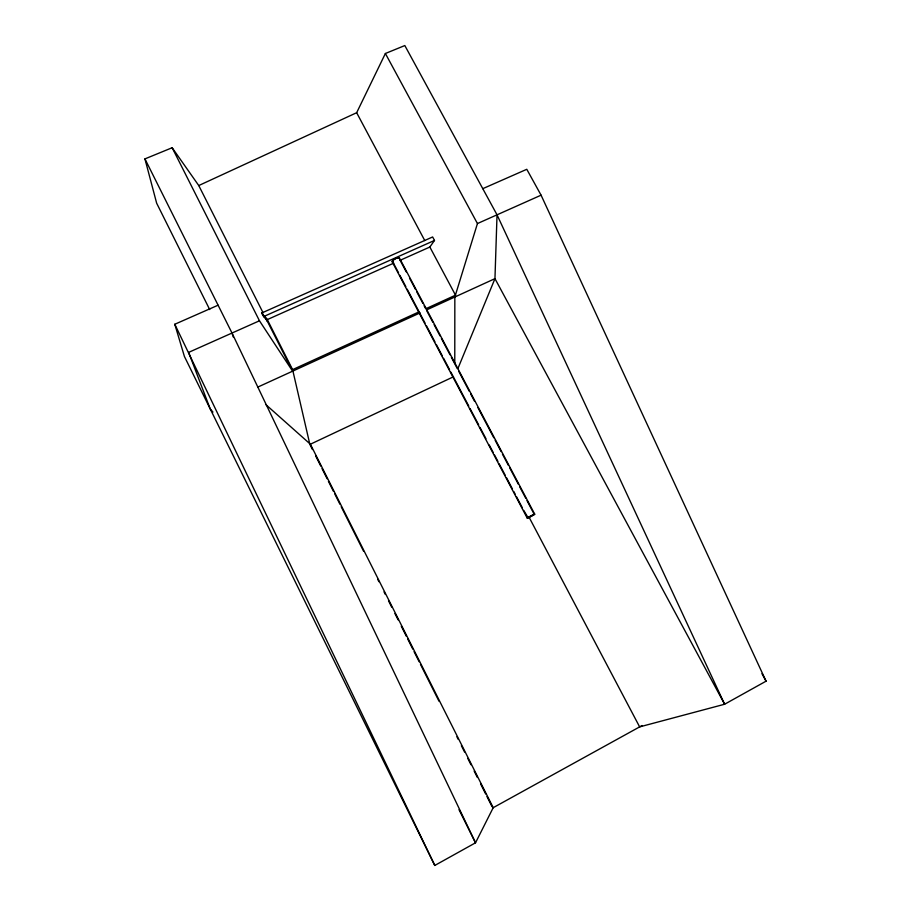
<?xml version="1.0" encoding="UTF-8"?>
<svg xmlns="http://www.w3.org/2000/svg" width="911" height="911" viewBox="0 0 911 911"><rect width="100%" height="100%" fill="white"/><g stroke="black" fill="none" stroke-linecap="round" stroke-linejoin="round"><path stroke-width="1.37" d="M454.771 363.443L454.84 296.997L477.444 223.559L385.387 53.498L404.826 45.55L497.03 214.825L724.621 704.237L766.06 681.177L541.077 195.182L526.786 169.298L482.784 188.668M497.03 214.825L494.958 278.652L457.982 368.363M454.84 296.997L455.511 295.187L429.844 247.029L434.49 240.436L432.634 236.962L261.776 312.974L263.598 316.595L267.299 319.602L292.602 369.638L309.877 444.454L312.439 449.533M209.689 309.558L156.646 203.176L144.94 158.89L172.156 147.73L198.757 185.548L356.656 112.713L385.387 53.498M392.174 261.73L527.253 518.143L528.528 517.289M523.711 510.376L528.038 517.596M527.002 500.617L534.301 514.442L533.447 515.079M399.348 257.824L534.734 514.214L527.253 518.143M528.198 517.425L529.177 516.901M529.963 516.457L528.949 516.992L639.636 726.887L724.621 704.237L494.958 278.652L426.519 309.956M532.149 515.865L533.026 515.375M218.093 305.196L174.787 324.259L184.409 356.452L434.798 865.45L475.519 842.8L493.215 807.681L310.389 444.215L266.058 404.803M492.703 807.966L642.096 725.532M529.826 516.503L531.773 515.478M530.213 516.879L531.193 516.378M531.682 515.558L532.707 515.022M310.389 444.215L453.484 376.767M532.502 515.159L533.504 514.647M529.485 517.197L527.685 517.915M292.602 369.638L419.311 311.733M425.779 308.772L455.511 295.187M257.824 387.084L420.073 312.894M266.217 318.975L292.613 371.187L259.464 320.786L188.645 352.375L210.19 408.868L212.946 412.079M477.444 223.559L541.077 195.182M265.613 317.78L261.776 312.974L267.413 321.344L267.299 319.602L393.723 263.154M400.18 260.273L429.844 247.029M263.598 316.595L434.49 240.436M533.22 514.829L534.734 514.214M264.93 316.755L267.299 319.602M761.972 673.707L766.06 681.177M356.656 112.713L424.788 240.595M399.599 259.305L406.238 271.877M409.551 278.162L415.53 289.47M416.851 291.987L422.829 303.295M424.15 305.811L425.483 308.328M426.803 310.833L432.782 322.152M434.103 324.669L440.081 335.977M441.402 338.493L450.034 354.823M451.355 357.34L457.333 368.648M458.654 371.164L469.279 391.274M470.6 393.791L474.585 401.33M477.899 407.616L493.83 437.781M495.151 440.286L501.13 451.605M502.451 454.111L508.429 465.43M509.75 467.935L518.382 484.276M519.703 486.793L525.681 498.101M392.584 261.503L398.54 272.822M399.872 275.327L405.828 286.646M407.149 289.151L425.038 323.098M426.359 325.603L434.968 341.944M436.289 344.46L442.256 355.768M443.577 358.285L449.533 369.604M450.865 372.109L468.744 406.044M470.065 408.561L478.674 424.902M479.995 427.418L485.962 438.726M489.275 445.012L493.238 452.551M494.571 455.067L497.884 461.353M499.205 463.87L505.161 475.178M506.493 477.694L512.449 489.002M513.77 491.519L515.102 494.035M516.423 496.552L522.379 507.86M198.757 185.548L263.063 312.746M172.156 147.73L259.464 320.786M315.639 455.887L320.752 466.056M322.027 468.596L327.14 478.765M328.415 481.315L333.528 491.473M334.815 494.024L339.928 504.193M341.204 506.732L363.58 551.212M377.644 579.18L378.919 581.719M384.032 591.888L385.307 594.428M388.507 600.782L391.696 607.147M394.896 613.502L398.096 619.856M401.295 626.21L406.408 636.379M407.684 638.918L412.797 649.087M414.072 651.627L419.185 661.796M420.472 664.335L439 701.197M456.901 736.783L458.176 739.333M461.376 745.688L464.576 752.042M467.764 758.396L470.964 764.75M474.164 771.105L477.353 777.459M480.552 783.813L485.665 793.982M486.941 796.521L492.065 806.69M144.94 158.89L232.009 333.039L475.519 842.8L459.007 809.685M174.787 324.259L434.798 865.45M232.009 333.039L233.273 337.047M392.971 261.981A4.088 1.196 -28.2 0 1 394.668 259.009A4.088 1.196 -28.2 0 1 399.382 258.166M393.29 261.719A3.61 1.059 -28.2 0 1 394.793 259.1A3.61 1.059 -28.2 0 1 398.972 258.348"/></g></svg>
